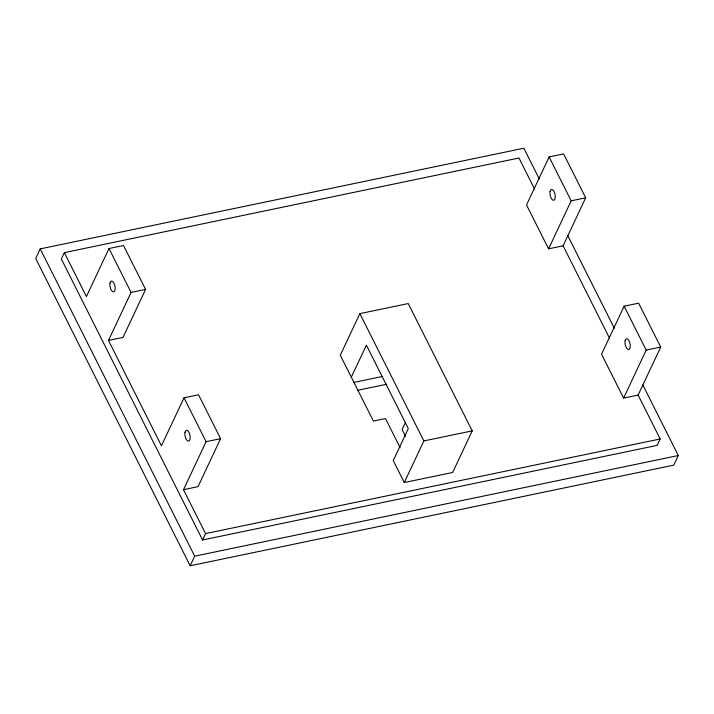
<?xml version="1.0" encoding="UTF-8"?>
<svg xmlns="http://www.w3.org/2000/svg" width="714" height="714" viewBox="0 0 714 714"><rect width="100%" height="100%" fill="white"/><g stroke="black" fill="none" stroke-linecap="round" stroke-linejoin="round"><path stroke-width="1.07" d="M539.347 179.053L523.844 148.226L40.216 248.874L35.7 258.477L190.156 565.774L673.784 465.126L678.3 455.523L642.814 384.917M534.661 189.228L518.971 158.008L64.358 252.622L61.342 259.021L202.562 539.989L657.175 445.375L660.182 438.976L638.12 395.074L660.709 347.075L638.637 303.173L624.134 306.19L601.545 354.198L623.608 398.091L638.12 395.074M202.562 539.989L205.57 533.59L183.507 489.688L198.019 486.671L220.599 438.664L198.537 394.771L184.025 397.787L161.444 445.786L108.483 340.426L122.995 337.41L145.585 289.402L123.522 245.509L109.01 248.526L86.421 296.524L64.358 252.622M108.483 340.426L131.073 292.428L109.01 248.526M183.507 489.688L206.096 441.689L184.025 397.787M190.156 565.774L194.672 556.179L40.216 248.874M351.324 377.171L366.389 345.174L408.31 428.587L393.253 460.584L404.285 482.53L452.649 472.472L472.222 430.872L408.238 303.557L359.874 313.624L340.292 355.224L373.395 421.073L385.48 418.556L400.188 447.821M405.293 422.804L402.134 429.525L405.57 436.352M549.111 156.928L526.53 204.936L548.593 248.829L563.096 245.812L585.685 197.814L563.623 153.912L549.111 156.928L571.182 200.83L548.593 248.829M404.285 482.53L423.857 440.931L359.874 313.624M623.608 398.091L646.197 350.092L624.134 306.19M131.073 292.428L145.585 289.402M571.182 200.83L585.685 197.814M353.689 382.454L382.704 376.412M357.768 390.263L386.792 384.23M206.096 441.689L220.599 438.664M646.197 350.092L660.709 347.075M423.857 440.931L472.222 430.872M205.57 533.59L660.182 438.976M194.672 556.179L678.3 455.523M567.835 235.736L614.317 328.226M563.096 245.812L609.56 338.249M185.006 432.327A5.525 2.472 78.2 0 0 188.023 441.1A5.525 2.472 78.2 0 0 189.558 433.782A5.525 2.472 78.2 0 0 185.006 432.327M109.992 283.065A5.525 2.472 78.2 0 0 113.008 291.839A5.525 2.472 78.2 0 0 114.535 284.52A5.525 2.472 78.2 0 0 109.992 283.065M625.116 340.73A5.525 2.472 78.2 0 0 628.133 349.512A5.525 2.472 78.2 0 0 629.659 342.193A5.525 2.472 78.2 0 0 625.116 340.73M550.092 191.468A5.525 2.472 78.2 0 0 553.109 200.25A5.525 2.472 78.2 0 0 554.644 192.932A5.525 2.472 78.2 0 0 550.092 191.468"/></g></svg>
